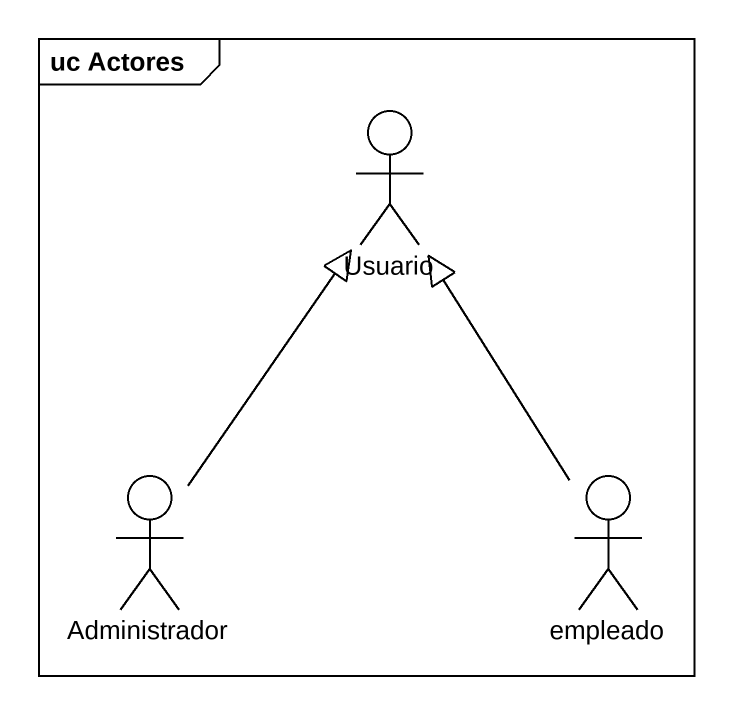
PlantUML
@startuml
mainframe uc Actores
actor Usuario
actor Administrador
actor empleado
Administrador -up-|> Usuario
empleado -up-|> Usuario
@enduml
